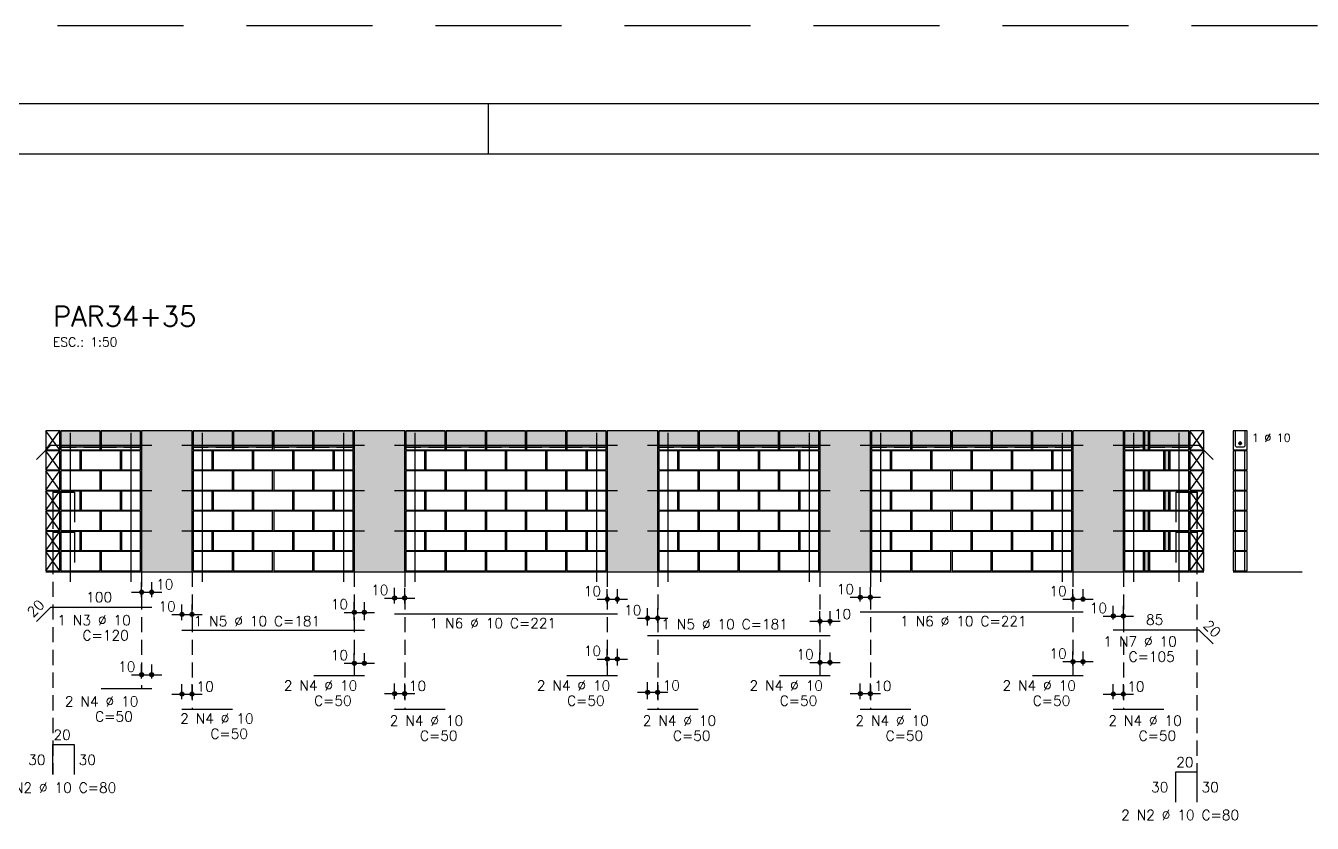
# Model space of a CAD drawing. Extents: x -1.9 to 86, y -1.5 to 61.
# Drawn here: x 37.92 to 63.45, y 45.12 to 60.95 of the extents above; entities that cross this region are included whole.
import ezdxf

# ---------------------------------------------------------------- set-up
doc = ezdxf.new("R2010")
doc.units = 0
doc.header["$MEASUREMENT"] = 0
doc.linetypes.add('ESTILO_TQS_0001', pattern=[0.45, 0.3, -0.15])
doc.linetypes.add('HIDDEN', pattern=[0.375, 0.25, -0.125])
doc.layers.get('0').update_dxf_attribs({"linetype": 'CONTINUOUS'})
doc.layers.get('Defpoints').update_dxf_attribs({"linetype": 'CONTINUOUS'})
for name, color, linetype in [('ARQ_FOLHA', 7, 'CONTINUOUS'), ('PENA_01', 1, 'CONTINUOUS'), ('PENA_02', 2, 'CONTINUOUS'), ('PENA_03', 3, 'CONTINUOUS'), ('PENA_05', 5, 'CONTINUOUS'), ('PENA_06', 6, 'CONTINUOUS'), ('PENA_09', 254, 'CONTINUOUS'), ('PENA_11', 252, 'CONTINUOUS'), ('PENA_25', 210, 'CONTINUOUS'), ('PENA_32', 253, 'CONTINUOUS')]:
    doc.layers.add(name, color=color, linetype=linetype)
doc.styles.get("Standard").update_dxf_attribs({"font": 'ROMANS.SHX'})

# ---------------------------------------------------------------- blocks, each defined once
blk = doc.blocks.new('FOLHA A1 - 841 X 594')
at = {"layer": 'ARQ_FOLHA', "color": 1}
blk.add_line((-370, 584), (-370, 594), dxfattribs=at)
for points in [[(-841, 0), (0, 0), (0, 594), (-841, 594)], [(-816, 10), (-10, 10), (-10, 584), (-816, 584)]]:
    blk.add_lwpolyline(points, close=True, dxfattribs=at)
at = {"layer": 'Defpoints', "color": 8, "linetype": 'HIDDEN', "ltscale": 100}
blk.add_lwpolyline([(-860.5, 609.5), (-860.5, -15.5), (19.5, -15.5), (19.5, 609.5)], close=True, dxfattribs=at)
blk = doc.blocks.new('*U24')
blk.add_blockref('FOLHA A1 - 841 X 594', (0, 0))

msp = doc.modelspace()

# ---------------------------------------------------------------- linework, layer by layer
at = {"layer": 'PENA_01', "linetype": 'ESTILO_TQS_0001'}
for p, q in [((38.458, 51.714), (38.458, 46.088)), ((61.158, 51.714), (61.158, 45.545)), ((40.218, 50.114), (40.218, 47.797)), ((41.218, 50.114), (41.218, 47.386)), ((44.438, 50.114), (44.438, 48.054)), ((45.438, 50.114), (45.438, 47.389)), ((49.458, 50.114), (49.458, 48.054)), ((50.458, 50.114), (50.458, 47.389)), ((53.678, 50.114), (53.678, 48.054)), ((54.678, 50.114), (54.678, 47.389)), ((58.698, 50.114), (58.698, 48.054)), ((59.698, 50.114), (59.698, 47.389))]:
    msp.add_line(p, q, dxfattribs=at)
at = {"layer": 'PENA_01', "linetype": 'Continuous'}
for p, q in [((40.218, 49.61), (40.218, 49.909)), ((40.418, 49.61), (40.418, 49.909)), ((45.238, 49.482), (45.238, 49.793)), ((45.438, 49.482), (45.438, 49.793)), ((54.478, 49.522), (54.478, 49.808)), ((54.678, 49.522), (54.678, 49.808)), ((40.018, 49.709), (40.618, 49.709)), ((45.038, 49.593), (45.638, 49.593)), ((49.258, 49.57), (49.858, 49.57)), ((49.458, 49.482), (49.458, 49.77)), ((49.658, 49.482), (49.658, 49.77)), ((54.278, 49.608), (54.878, 49.608)), ((58.498, 49.57), (59.098, 49.57)), ((58.698, 49.522), (58.698, 49.77)), ((58.898, 49.522), (58.898, 49.77)), ((41.018, 49.153), (41.018, 49.467)), ((41.218, 49.213), (41.218, 49.467)), ((44.238, 49.309), (44.838, 49.309)), ((44.438, 49.153), (44.438, 49.509)), ((44.638, 49.153), (44.638, 49.509)), ((50.258, 49.048), (50.258, 49.393)), ((50.458, 49.101), (50.458, 49.393)), ((53.678, 49.048), (53.678, 49.333)), ((53.878, 49.048), (53.878, 49.333)), ((59.498, 49.164), (59.498, 49.435)), ((59.698, 49.164), (59.698, 49.435)), ((40.818, 49.267), (41.418, 49.267)), ((50.058, 49.193), (50.658, 49.193)), ((53.478, 49.133), (54.078, 49.133)), ((59.298, 49.235), (59.898, 49.235)), ((49.458, 48.254), (49.458, 48.583)), ((49.658, 48.254), (49.658, 48.583)), ((53.678, 48.254), (53.678, 48.515)), ((53.878, 48.254), (53.878, 48.515)), ((58.698, 48.254), (58.698, 48.531)), ((58.898, 48.254), (58.898, 48.531)), ((40.218, 47.997), (40.218, 48.271)), ((40.418, 47.997), (40.418, 48.271)), ((44.238, 48.299), (44.838, 48.299)), ((44.438, 48.254), (44.438, 48.499)), ((44.638, 48.254), (44.638, 48.499)), ((49.258, 48.383), (49.858, 48.383)), ((53.478, 48.315), (54.078, 48.315)), ((58.498, 48.331), (59.098, 48.331)), ((40.018, 48.071), (40.618, 48.071)), ((41.018, 47.586), (41.018, 47.886)), ((41.218, 47.586), (41.218, 47.886)), ((45.238, 47.589), (45.238, 47.896)), ((45.438, 47.589), (45.438, 47.896)), ((50.258, 47.589), (50.258, 47.923)), ((50.458, 47.589), (50.458, 47.923)), ((54.478, 47.589), (54.478, 47.896)), ((54.678, 47.589), (54.678, 47.896)), ((59.498, 47.589), (59.498, 47.886)), ((59.698, 47.589), (59.698, 47.886)), ((40.818, 47.686), (41.418, 47.686)), ((45.038, 47.696), (45.638, 47.696)), ((50.058, 47.723), (50.658, 47.723)), ((54.278, 47.696), (54.878, 47.696)), ((59.298, 47.686), (59.898, 47.686))]:
    msp.add_line(p, q, dxfattribs=at)
at = {"layer": 'PENA_02', "linetype": 'Continuous'}
for p, q in [((38.598, 52.914), (38.318, 52.914)), ((38.318, 52.914), (38.318, 52.534)), ((38.598, 52.534), (38.598, 52.914)), ((61.298, 52.914), (61.018, 52.914)), ((61.018, 52.914), (61.018, 52.534)), ((61.298, 52.534), (61.298, 52.914)), ((38.318, 52.534), (38.598, 52.534)), ((38.598, 52.514), (38.318, 52.514)), ((38.318, 52.514), (38.318, 52.134)), ((38.598, 52.134), (38.598, 52.514)), ((61.018, 52.534), (61.298, 52.534)), ((61.298, 52.514), (61.018, 52.514)), ((61.018, 52.514), (61.018, 52.134)), ((61.298, 52.134), (61.298, 52.514)), ((38.318, 52.134), (38.598, 52.134)), ((38.598, 52.114), (38.318, 52.114)), ((38.318, 52.114), (38.318, 51.734)), ((38.598, 51.734), (38.598, 52.114)), ((61.018, 52.134), (61.298, 52.134)), ((61.298, 52.114), (61.018, 52.114)), ((61.018, 52.114), (61.018, 51.734)), ((61.298, 51.734), (61.298, 52.114)), ((38.318, 51.734), (38.598, 51.734)), ((38.598, 51.714), (38.318, 51.714)), ((38.318, 51.714), (38.318, 51.334)), ((38.598, 51.334), (38.598, 51.714)), ((61.018, 51.734), (61.298, 51.734)), ((61.298, 51.714), (61.018, 51.714)), ((61.018, 51.714), (61.018, 51.334)), ((61.298, 51.334), (61.298, 51.714)), ((38.318, 51.334), (38.598, 51.334)), ((38.598, 51.314), (38.318, 51.314)), ((38.318, 51.314), (38.318, 50.934)), ((38.598, 50.934), (38.598, 51.314)), ((61.018, 51.334), (61.298, 51.334)), ((61.298, 51.314), (61.018, 51.314)), ((61.018, 51.314), (61.018, 50.934)), ((61.298, 50.934), (61.298, 51.314)), ((38.318, 50.934), (38.598, 50.934)), ((38.598, 50.914), (38.318, 50.914)), ((38.318, 50.914), (38.318, 50.534)), ((38.598, 50.534), (38.598, 50.914)), ((61.018, 50.934), (61.298, 50.934)), ((61.298, 50.914), (61.018, 50.914)), ((61.018, 50.914), (61.018, 50.534)), ((61.298, 50.534), (61.298, 50.914)), ((38.318, 50.534), (38.598, 50.534)), ((38.598, 50.514), (38.318, 50.514)), ((38.318, 50.514), (38.318, 50.134)), ((38.598, 50.134), (38.598, 50.514)), ((61.018, 50.534), (61.298, 50.534)), ((61.298, 50.514), (61.018, 50.514)), ((61.018, 50.514), (61.018, 50.134)), ((61.298, 50.134), (61.298, 50.514)), ((38.318, 50.134), (38.598, 50.134)), ((38.318, 50.114), (61.298, 50.114)), ((61.018, 50.134), (61.298, 50.134))]:
    msp.add_line(p, q, dxfattribs=at)
at = {"layer": 'PENA_02', "linetype": 'ESTILO_TQS_0001'}
for p, q in [((38.618, 52.584), (39.398, 52.584)), ((39.418, 52.584), (40.198, 52.584)), ((41.238, 52.584), (42.018, 52.584)), ((42.038, 52.584), (42.818, 52.584)), ((42.838, 52.584), (43.618, 52.584)), ((43.638, 52.584), (44.418, 52.584)), ((45.458, 52.584), (46.238, 52.584)), ((46.258, 52.584), (47.038, 52.584)), ((47.058, 52.584), (47.838, 52.584)), ((47.858, 52.584), (48.638, 52.584)), ((48.658, 52.584), (49.438, 52.584)), ((50.478, 52.584), (51.258, 52.584)), ((51.278, 52.584), (52.058, 52.584)), ((52.078, 52.584), (52.858, 52.584)), ((52.878, 52.584), (53.658, 52.584)), ((54.698, 52.584), (55.478, 52.584)), ((55.498, 52.584), (56.278, 52.584)), ((56.298, 52.584), (57.078, 52.584)), ((57.098, 52.584), (57.878, 52.584)), ((57.898, 52.584), (58.678, 52.584)), ((59.718, 52.584), (60.098, 52.584)), ((60.218, 52.584), (60.998, 52.584))]:
    msp.add_line(p, q, dxfattribs=at)
at = {"layer": 'PENA_02', "linetype": 'Continuous'}
for points in [[(38.618, 52.534), (39.398, 52.534), (39.398, 52.914), (38.618, 52.914), (38.618, 52.534)], [(39.418, 52.534), (40.198, 52.534), (40.198, 52.914), (39.418, 52.914), (39.418, 52.534)], [(40.218, 52.914), (40.218, 50.114), (41.218, 50.114), (41.218, 52.914), (40.218, 52.914)], [(41.238, 52.534), (42.018, 52.534), (42.018, 52.914), (41.238, 52.914), (41.238, 52.534)], [(42.038, 52.534), (42.818, 52.534), (42.818, 52.914), (42.038, 52.914), (42.038, 52.534)], [(42.838, 52.534), (43.618, 52.534), (43.618, 52.914), (42.838, 52.914), (42.838, 52.534)], [(43.638, 52.534), (44.418, 52.534), (44.418, 52.914), (43.638, 52.914), (43.638, 52.534)], [(44.438, 52.914), (44.438, 50.114), (45.438, 50.114), (45.438, 52.914), (44.438, 52.914)], [(45.458, 52.534), (46.238, 52.534), (46.238, 52.914), (45.458, 52.914), (45.458, 52.534)], [(46.258, 52.534), (47.038, 52.534), (47.038, 52.914), (46.258, 52.914), (46.258, 52.534)], [(47.058, 52.534), (47.838, 52.534), (47.838, 52.914), (47.058, 52.914), (47.058, 52.534)], [(47.858, 52.534), (48.638, 52.534), (48.638, 52.914), (47.858, 52.914), (47.858, 52.534)], [(48.658, 52.534), (49.438, 52.534), (49.438, 52.914), (48.658, 52.914), (48.658, 52.534)], [(49.458, 52.914), (49.458, 50.114), (50.458, 50.114), (50.458, 52.914), (49.458, 52.914)], [(50.478, 52.534), (51.258, 52.534), (51.258, 52.914), (50.478, 52.914), (50.478, 52.534)], [(51.278, 52.534), (52.058, 52.534), (52.058, 52.914), (51.278, 52.914), (51.278, 52.534)], [(52.078, 52.534), (52.858, 52.534), (52.858, 52.914), (52.078, 52.914), (52.078, 52.534)], [(52.878, 52.534), (53.658, 52.534), (53.658, 52.914), (52.878, 52.914), (52.878, 52.534)], [(53.678, 52.914), (53.678, 50.114), (54.678, 50.114), (54.678, 52.914), (53.678, 52.914)], [(54.698, 52.534), (55.478, 52.534), (55.478, 52.914), (54.698, 52.914), (54.698, 52.534)], [(55.498, 52.534), (56.278, 52.534), (56.278, 52.914), (55.498, 52.914), (55.498, 52.534)], [(56.298, 52.534), (57.078, 52.534), (57.078, 52.914), (56.298, 52.914), (56.298, 52.534)], [(57.098, 52.534), (57.878, 52.534), (57.878, 52.914), (57.098, 52.914), (57.098, 52.534)], [(57.898, 52.534), (58.678, 52.534), (58.678, 52.914), (57.898, 52.914), (57.898, 52.534)], [(58.698, 52.914), (58.698, 50.114), (59.698, 50.114), (59.698, 52.914), (58.698, 52.914)], [(59.718, 52.534), (60.098, 52.534), (60.098, 52.914), (59.718, 52.914), (59.718, 52.534)], [(60.118, 52.534), (60.198, 52.534), (60.198, 52.914), (60.118, 52.914), (60.118, 52.534)], [(60.218, 52.534), (60.998, 52.534), (60.998, 52.914), (60.218, 52.914), (60.218, 52.534)], [(38.618, 52.134), (38.998, 52.134), (38.998, 52.514), (38.618, 52.514), (38.618, 52.134)], [(39.018, 52.134), (39.798, 52.134), (39.798, 52.514), (39.018, 52.514), (39.018, 52.134)], [(39.818, 52.134), (40.198, 52.134), (40.198, 52.514), (39.818, 52.514), (39.818, 52.134)], [(41.238, 52.134), (41.618, 52.134), (41.618, 52.514), (41.238, 52.514), (41.238, 52.134)], [(41.638, 52.134), (42.418, 52.134), (42.418, 52.514), (41.638, 52.514), (41.638, 52.134)], [(42.438, 52.134), (43.218, 52.134), (43.218, 52.514), (42.438, 52.514), (42.438, 52.134)], [(43.238, 52.134), (44.018, 52.134), (44.018, 52.514), (43.238, 52.514), (43.238, 52.134)], [(44.038, 52.134), (44.418, 52.134), (44.418, 52.514), (44.038, 52.514), (44.038, 52.134)], [(45.458, 52.134), (45.838, 52.134), (45.838, 52.514), (45.458, 52.514), (45.458, 52.134)], [(45.858, 52.134), (46.638, 52.134), (46.638, 52.514), (45.858, 52.514), (45.858, 52.134)], [(46.658, 52.134), (47.438, 52.134), (47.438, 52.514), (46.658, 52.514), (46.658, 52.134)], [(47.458, 52.134), (48.238, 52.134), (48.238, 52.514), (47.458, 52.514), (47.458, 52.134)], [(48.258, 52.134), (49.038, 52.134), (49.038, 52.514), (48.258, 52.514), (48.258, 52.134)], [(49.058, 52.134), (49.438, 52.134), (49.438, 52.514), (49.058, 52.514), (49.058, 52.134)], [(50.478, 52.134), (50.858, 52.134), (50.858, 52.514), (50.478, 52.514), (50.478, 52.134)], [(50.878, 52.134), (51.658, 52.134), (51.658, 52.514), (50.878, 52.514), (50.878, 52.134)], [(51.678, 52.134), (52.458, 52.134), (52.458, 52.514), (51.678, 52.514), (51.678, 52.134)], [(52.478, 52.134), (53.258, 52.134), (53.258, 52.514), (52.478, 52.514), (52.478, 52.134)], [(53.278, 52.134), (53.658, 52.134), (53.658, 52.514), (53.278, 52.514), (53.278, 52.134)], [(54.698, 52.134), (55.078, 52.134), (55.078, 52.514), (54.698, 52.514), (54.698, 52.134)], [(55.098, 52.134), (55.878, 52.134), (55.878, 52.514), (55.098, 52.514), (55.098, 52.134)], [(55.898, 52.134), (56.678, 52.134), (56.678, 52.514), (55.898, 52.514), (55.898, 52.134)], [(56.698, 52.134), (57.478, 52.134), (57.478, 52.514), (56.698, 52.514), (56.698, 52.134)], [(57.498, 52.134), (58.278, 52.134), (58.278, 52.514), (57.498, 52.514), (57.498, 52.134)], [(58.298, 52.134), (58.678, 52.134), (58.678, 52.514), (58.298, 52.514), (58.298, 52.134)], [(59.718, 52.134), (60.498, 52.134), (60.498, 52.514), (59.718, 52.514), (59.718, 52.134)], [(60.518, 52.134), (60.598, 52.134), (60.598, 52.514), (60.518, 52.514), (60.518, 52.134)], [(60.618, 52.134), (60.998, 52.134), (60.998, 52.514), (60.618, 52.514), (60.618, 52.134)], [(38.618, 51.734), (39.398, 51.734), (39.398, 52.114), (38.618, 52.114), (38.618, 51.734)], [(39.418, 51.734), (40.198, 51.734), (40.198, 52.114), (39.418, 52.114), (39.418, 51.734)], [(41.238, 51.734), (42.018, 51.734), (42.018, 52.114), (41.238, 52.114), (41.238, 51.734)], [(42.038, 51.734), (42.818, 51.734), (42.818, 52.114), (42.038, 52.114), (42.038, 51.734)], [(42.838, 51.734), (43.618, 51.734), (43.618, 52.114), (42.838, 52.114), (42.838, 51.734)], [(43.638, 51.734), (44.418, 51.734), (44.418, 52.114), (43.638, 52.114), (43.638, 51.734)], [(45.458, 51.734), (46.238, 51.734), (46.238, 52.114), (45.458, 52.114), (45.458, 51.734)], [(46.258, 51.734), (47.038, 51.734), (47.038, 52.114), (46.258, 52.114), (46.258, 51.734)], [(47.058, 51.734), (47.838, 51.734), (47.838, 52.114), (47.058, 52.114), (47.058, 51.734)], [(47.858, 51.734), (48.638, 51.734), (48.638, 52.114), (47.858, 52.114), (47.858, 51.734)], [(48.658, 51.734), (49.438, 51.734), (49.438, 52.114), (48.658, 52.114), (48.658, 51.734)], [(50.478, 51.734), (51.258, 51.734), (51.258, 52.114), (50.478, 52.114), (50.478, 51.734)], [(51.278, 51.734), (52.058, 51.734), (52.058, 52.114), (51.278, 52.114), (51.278, 51.734)], [(52.078, 51.734), (52.858, 51.734), (52.858, 52.114), (52.078, 52.114), (52.078, 51.734)], [(52.878, 51.734), (53.658, 51.734), (53.658, 52.114), (52.878, 52.114), (52.878, 51.734)], [(54.698, 51.734), (55.478, 51.734), (55.478, 52.114), (54.698, 52.114), (54.698, 51.734)], [(55.498, 51.734), (56.278, 51.734), (56.278, 52.114), (55.498, 52.114), (55.498, 51.734)], [(56.298, 51.734), (57.078, 51.734), (57.078, 52.114), (56.298, 52.114), (56.298, 51.734)], [(57.098, 51.734), (57.878, 51.734), (57.878, 52.114), (57.098, 52.114), (57.098, 51.734)], [(57.898, 51.734), (58.678, 51.734), (58.678, 52.114), (57.898, 52.114), (57.898, 51.734)], [(59.718, 51.734), (60.098, 51.734), (60.098, 52.114), (59.718, 52.114), (59.718, 51.734)], [(60.118, 51.734), (60.198, 51.734), (60.198, 52.114), (60.118, 52.114), (60.118, 51.734)], [(60.218, 51.734), (60.998, 51.734), (60.998, 52.114), (60.218, 52.114), (60.218, 51.734)], [(38.618, 51.334), (38.998, 51.334), (38.998, 51.714), (38.618, 51.714), (38.618, 51.334)], [(39.018, 51.334), (39.798, 51.334), (39.798, 51.714), (39.018, 51.714), (39.018, 51.334)], [(39.818, 51.334), (40.198, 51.334), (40.198, 51.714), (39.818, 51.714), (39.818, 51.334)], [(41.238, 51.334), (41.618, 51.334), (41.618, 51.714), (41.238, 51.714), (41.238, 51.334)], [(41.638, 51.334), (42.418, 51.334), (42.418, 51.714), (41.638, 51.714), (41.638, 51.334)], [(42.438, 51.334), (43.218, 51.334), (43.218, 51.714), (42.438, 51.714), (42.438, 51.334)], [(43.238, 51.334), (44.018, 51.334), (44.018, 51.714), (43.238, 51.714), (43.238, 51.334)], [(44.038, 51.334), (44.418, 51.334), (44.418, 51.714), (44.038, 51.714), (44.038, 51.334)], [(45.458, 51.334), (45.838, 51.334), (45.838, 51.714), (45.458, 51.714), (45.458, 51.334)], [(45.858, 51.334), (46.638, 51.334), (46.638, 51.714), (45.858, 51.714), (45.858, 51.334)], [(46.658, 51.334), (47.438, 51.334), (47.438, 51.714), (46.658, 51.714), (46.658, 51.334)], [(47.458, 51.334), (48.238, 51.334), (48.238, 51.714), (47.458, 51.714), (47.458, 51.334)], [(48.258, 51.334), (49.038, 51.334), (49.038, 51.714), (48.258, 51.714), (48.258, 51.334)], [(49.058, 51.334), (49.438, 51.334), (49.438, 51.714), (49.058, 51.714), (49.058, 51.334)], [(50.478, 51.334), (50.858, 51.334), (50.858, 51.714), (50.478, 51.714), (50.478, 51.334)], [(50.878, 51.334), (51.658, 51.334), (51.658, 51.714), (50.878, 51.714), (50.878, 51.334)], [(51.678, 51.334), (52.458, 51.334), (52.458, 51.714), (51.678, 51.714), (51.678, 51.334)], [(52.478, 51.334), (53.258, 51.334), (53.258, 51.714), (52.478, 51.714), (52.478, 51.334)], [(53.278, 51.334), (53.658, 51.334), (53.658, 51.714), (53.278, 51.714), (53.278, 51.334)], [(54.698, 51.334), (55.078, 51.334), (55.078, 51.714), (54.698, 51.714), (54.698, 51.334)], [(55.098, 51.334), (55.878, 51.334), (55.878, 51.714), (55.098, 51.714), (55.098, 51.334)], [(55.898, 51.334), (56.678, 51.334), (56.678, 51.714), (55.898, 51.714), (55.898, 51.334)], [(56.698, 51.334), (57.478, 51.334), (57.478, 51.714), (56.698, 51.714), (56.698, 51.334)], [(57.498, 51.334), (58.278, 51.334), (58.278, 51.714), (57.498, 51.714), (57.498, 51.334)], [(58.298, 51.334), (58.678, 51.334), (58.678, 51.714), (58.298, 51.714), (58.298, 51.334)], [(59.718, 51.334), (60.498, 51.334), (60.498, 51.714), (59.718, 51.714), (59.718, 51.334)], [(60.518, 51.334), (60.598, 51.334), (60.598, 51.714), (60.518, 51.714), (60.518, 51.334)], [(60.618, 51.334), (60.998, 51.334), (60.998, 51.714), (60.618, 51.714), (60.618, 51.334)], [(38.618, 50.934), (39.398, 50.934), (39.398, 51.314), (38.618, 51.314), (38.618, 50.934)], [(39.418, 50.934), (40.198, 50.934), (40.198, 51.314), (39.418, 51.314), (39.418, 50.934)], [(41.238, 50.934), (42.018, 50.934), (42.018, 51.314), (41.238, 51.314), (41.238, 50.934)], [(42.038, 50.934), (42.818, 50.934), (42.818, 51.314), (42.038, 51.314), (42.038, 50.934)], [(42.838, 50.934), (43.618, 50.934), (43.618, 51.314), (42.838, 51.314), (42.838, 50.934)], [(43.638, 50.934), (44.418, 50.934), (44.418, 51.314), (43.638, 51.314), (43.638, 50.934)], [(45.458, 50.934), (46.238, 50.934), (46.238, 51.314), (45.458, 51.314), (45.458, 50.934)], [(46.258, 50.934), (47.038, 50.934), (47.038, 51.314), (46.258, 51.314), (46.258, 50.934)], [(47.058, 50.934), (47.838, 50.934), (47.838, 51.314), (47.058, 51.314), (47.058, 50.934)], [(47.858, 50.934), (48.638, 50.934), (48.638, 51.314), (47.858, 51.314), (47.858, 50.934)], [(48.658, 50.934), (49.438, 50.934), (49.438, 51.314), (48.658, 51.314), (48.658, 50.934)], [(50.478, 50.934), (51.258, 50.934), (51.258, 51.314), (50.478, 51.314), (50.478, 50.934)], [(51.278, 50.934), (52.058, 50.934), (52.058, 51.314), (51.278, 51.314), (51.278, 50.934)], [(52.078, 50.934), (52.858, 50.934), (52.858, 51.314), (52.078, 51.314), (52.078, 50.934)], [(52.878, 50.934), (53.658, 50.934), (53.658, 51.314), (52.878, 51.314), (52.878, 50.934)], [(54.698, 50.934), (55.478, 50.934), (55.478, 51.314), (54.698, 51.314), (54.698, 50.934)], [(55.498, 50.934), (56.278, 50.934), (56.278, 51.314), (55.498, 51.314), (55.498, 50.934)], [(56.298, 50.934), (57.078, 50.934), (57.078, 51.314), (56.298, 51.314), (56.298, 50.934)], [(57.098, 50.934), (57.878, 50.934), (57.878, 51.314), (57.098, 51.314), (57.098, 50.934)], [(57.898, 50.934), (58.678, 50.934), (58.678, 51.314), (57.898, 51.314), (57.898, 50.934)], [(59.718, 50.934), (60.098, 50.934), (60.098, 51.314), (59.718, 51.314), (59.718, 50.934)], [(60.118, 50.934), (60.198, 50.934), (60.198, 51.314), (60.118, 51.314), (60.118, 50.934)], [(60.218, 50.934), (60.998, 50.934), (60.998, 51.314), (60.218, 51.314), (60.218, 50.934)], [(38.618, 50.534), (38.998, 50.534), (38.998, 50.914), (38.618, 50.914), (38.618, 50.534)], [(39.018, 50.534), (39.798, 50.534), (39.798, 50.914), (39.018, 50.914), (39.018, 50.534)], [(39.818, 50.534), (40.198, 50.534), (40.198, 50.914), (39.818, 50.914), (39.818, 50.534)], [(41.238, 50.534), (41.618, 50.534), (41.618, 50.914), (41.238, 50.914), (41.238, 50.534)], [(41.638, 50.534), (42.418, 50.534), (42.418, 50.914), (41.638, 50.914), (41.638, 50.534)], [(42.438, 50.534), (43.218, 50.534), (43.218, 50.914), (42.438, 50.914), (42.438, 50.534)], [(43.238, 50.534), (44.018, 50.534), (44.018, 50.914), (43.238, 50.914), (43.238, 50.534)], [(44.038, 50.534), (44.418, 50.534), (44.418, 50.914), (44.038, 50.914), (44.038, 50.534)], [(45.458, 50.534), (45.838, 50.534), (45.838, 50.914), (45.458, 50.914), (45.458, 50.534)], [(45.858, 50.534), (46.638, 50.534), (46.638, 50.914), (45.858, 50.914), (45.858, 50.534)], [(46.658, 50.534), (47.438, 50.534), (47.438, 50.914), (46.658, 50.914), (46.658, 50.534)], [(47.458, 50.534), (48.238, 50.534), (48.238, 50.914), (47.458, 50.914), (47.458, 50.534)], [(48.258, 50.534), (49.038, 50.534), (49.038, 50.914), (48.258, 50.914), (48.258, 50.534)], [(49.058, 50.534), (49.438, 50.534), (49.438, 50.914), (49.058, 50.914), (49.058, 50.534)], [(50.478, 50.534), (50.858, 50.534), (50.858, 50.914), (50.478, 50.914), (50.478, 50.534)], [(50.878, 50.534), (51.658, 50.534), (51.658, 50.914), (50.878, 50.914), (50.878, 50.534)], [(51.678, 50.534), (52.458, 50.534), (52.458, 50.914), (51.678, 50.914), (51.678, 50.534)], [(52.478, 50.534), (53.258, 50.534), (53.258, 50.914), (52.478, 50.914), (52.478, 50.534)], [(53.278, 50.534), (53.658, 50.534), (53.658, 50.914), (53.278, 50.914), (53.278, 50.534)], [(54.698, 50.534), (55.078, 50.534), (55.078, 50.914), (54.698, 50.914), (54.698, 50.534)], [(55.098, 50.534), (55.878, 50.534), (55.878, 50.914), (55.098, 50.914), (55.098, 50.534)], [(55.898, 50.534), (56.678, 50.534), (56.678, 50.914), (55.898, 50.914), (55.898, 50.534)], [(56.698, 50.534), (57.478, 50.534), (57.478, 50.914), (56.698, 50.914), (56.698, 50.534)], [(57.498, 50.534), (58.278, 50.534), (58.278, 50.914), (57.498, 50.914), (57.498, 50.534)], [(58.298, 50.534), (58.678, 50.534), (58.678, 50.914), (58.298, 50.914), (58.298, 50.534)], [(59.718, 50.534), (60.498, 50.534), (60.498, 50.914), (59.718, 50.914), (59.718, 50.534)], [(60.518, 50.534), (60.598, 50.534), (60.598, 50.914), (60.518, 50.914), (60.518, 50.534)], [(60.618, 50.534), (60.998, 50.534), (60.998, 50.914), (60.618, 50.914), (60.618, 50.534)], [(38.618, 50.134), (39.398, 50.134), (39.398, 50.514), (38.618, 50.514), (38.618, 50.134)], [(39.418, 50.134), (40.198, 50.134), (40.198, 50.514), (39.418, 50.514), (39.418, 50.134)], [(41.238, 50.134), (42.018, 50.134), (42.018, 50.514), (41.238, 50.514), (41.238, 50.134)], [(42.038, 50.134), (42.818, 50.134), (42.818, 50.514), (42.038, 50.514), (42.038, 50.134)], [(42.838, 50.134), (43.618, 50.134), (43.618, 50.514), (42.838, 50.514), (42.838, 50.134)], [(43.638, 50.134), (44.418, 50.134), (44.418, 50.514), (43.638, 50.514), (43.638, 50.134)], [(45.458, 50.134), (46.238, 50.134), (46.238, 50.514), (45.458, 50.514), (45.458, 50.134)], [(46.258, 50.134), (47.038, 50.134), (47.038, 50.514), (46.258, 50.514), (46.258, 50.134)], [(47.058, 50.134), (47.838, 50.134), (47.838, 50.514), (47.058, 50.514), (47.058, 50.134)], [(47.858, 50.134), (48.638, 50.134), (48.638, 50.514), (47.858, 50.514), (47.858, 50.134)], [(48.658, 50.134), (49.438, 50.134), (49.438, 50.514), (48.658, 50.514), (48.658, 50.134)], [(50.478, 50.134), (51.258, 50.134), (51.258, 50.514), (50.478, 50.514), (50.478, 50.134)], [(51.278, 50.134), (52.058, 50.134), (52.058, 50.514), (51.278, 50.514), (51.278, 50.134)], [(52.078, 50.134), (52.858, 50.134), (52.858, 50.514), (52.078, 50.514), (52.078, 50.134)], [(52.878, 50.134), (53.658, 50.134), (53.658, 50.514), (52.878, 50.514), (52.878, 50.134)], [(54.698, 50.134), (55.478, 50.134), (55.478, 50.514), (54.698, 50.514), (54.698, 50.134)], [(55.498, 50.134), (56.278, 50.134), (56.278, 50.514), (55.498, 50.514), (55.498, 50.134)], [(56.298, 50.134), (57.078, 50.134), (57.078, 50.514), (56.298, 50.514), (56.298, 50.134)], [(57.098, 50.134), (57.878, 50.134), (57.878, 50.514), (57.098, 50.514), (57.098, 50.134)], [(57.898, 50.134), (58.678, 50.134), (58.678, 50.514), (57.898, 50.514), (57.898, 50.134)], [(59.718, 50.134), (60.098, 50.134), (60.098, 50.514), (59.718, 50.514), (59.718, 50.134)], [(60.118, 50.134), (60.198, 50.134), (60.198, 50.514), (60.118, 50.514), (60.118, 50.134)], [(60.218, 50.134), (60.998, 50.134), (60.998, 50.514), (60.218, 50.514), (60.218, 50.134)]]:
    msp.add_lwpolyline(points, dxfattribs=at)
for centre, radius in [((40.218, 49.709), 0.04), ((40.218, 49.709), 0.02), ((40.418, 49.709), 0.04), ((40.418, 49.709), 0.02), ((45.238, 49.593), 0.04), ((45.238, 49.593), 0.02), ((45.438, 49.593), 0.04), ((45.438, 49.593), 0.02), ((49.458, 49.57), 0.04), ((49.458, 49.57), 0.02), ((49.658, 49.57), 0.04), ((49.658, 49.57), 0.02), ((54.478, 49.608), 0.04), ((54.478, 49.608), 0.02), ((54.678, 49.608), 0.04), ((54.678, 49.608), 0.02), ((58.698, 49.57), 0.04), ((58.698, 49.57), 0.02), ((58.898, 49.57), 0.04), ((58.898, 49.57), 0.02), ((41.018, 49.267), 0.04), ((41.018, 49.267), 0.02), ((41.218, 49.267), 0.04), ((41.218, 49.267), 0.02), ((44.438, 49.309), 0.04), ((44.438, 49.309), 0.02), ((44.638, 49.309), 0.04), ((44.638, 49.309), 0.02), ((59.498, 49.235), 0.04), ((59.698, 49.235), 0.04), ((50.258, 49.193), 0.04), ((50.258, 49.193), 0.02), ((50.458, 49.193), 0.04), ((50.458, 49.193), 0.02), ((53.678, 49.133), 0.04), ((53.678, 49.133), 0.02), ((53.878, 49.133), 0.04), ((53.878, 49.133), 0.02), ((59.498, 49.235), 0.02), ((59.698, 49.235), 0.02), ((44.438, 48.299), 0.04), ((44.438, 48.299), 0.02), ((44.638, 48.299), 0.04), ((44.638, 48.299), 0.02), ((49.458, 48.383), 0.04), ((49.458, 48.383), 0.02), ((49.658, 48.383), 0.04), ((49.658, 48.383), 0.02), ((53.678, 48.315), 0.04), ((53.678, 48.315), 0.02), ((53.878, 48.315), 0.04), ((53.878, 48.315), 0.02), ((58.698, 48.331), 0.04), ((58.698, 48.331), 0.02), ((58.898, 48.331), 0.04), ((58.898, 48.331), 0.02), ((40.218, 48.071), 0.04), ((40.218, 48.071), 0.02), ((40.418, 48.071), 0.04), ((40.418, 48.071), 0.02), ((50.258, 47.723), 0.04), ((50.258, 47.723), 0.02), ((50.458, 47.723), 0.04), ((50.458, 47.723), 0.02), ((41.018, 47.686), 0.04), ((41.018, 47.686), 0.02), ((41.218, 47.686), 0.04), ((41.218, 47.686), 0.02), ((45.238, 47.696), 0.04), ((45.238, 47.696), 0.02), ((45.438, 47.696), 0.04), ((45.438, 47.696), 0.02), ((54.478, 47.696), 0.04), ((54.478, 47.696), 0.02), ((54.678, 47.696), 0.04), ((54.678, 47.696), 0.02), ((59.498, 47.686), 0.04), ((59.498, 47.686), 0.02), ((59.698, 47.686), 0.04), ((59.698, 47.686), 0.02)]:
    msp.add_circle(centre, radius, dxfattribs=at)
at = {"layer": 'PENA_03', "linetype": 'Continuous'}
for p, q in [((38.318, 52.534), (38.598, 52.914)), ((38.598, 52.534), (38.318, 52.914)), ((61.018, 52.534), (61.298, 52.914)), ((61.298, 52.534), (61.018, 52.914)), ((38.318, 52.134), (38.598, 52.514)), ((38.598, 52.134), (38.318, 52.514)), ((61.018, 52.134), (61.298, 52.514)), ((61.298, 52.134), (61.018, 52.514)), ((61.926, 52.134), (61.926, 52.514)), ((62.106, 52.134), (62.106, 52.514)), ((38.318, 51.734), (38.598, 52.114)), ((38.598, 51.734), (38.318, 52.114)), ((61.018, 51.734), (61.298, 52.114)), ((61.298, 51.734), (61.018, 52.114)), ((61.926, 51.734), (61.926, 52.114)), ((62.106, 51.734), (62.106, 52.114)), ((38.318, 51.334), (38.598, 51.714)), ((38.598, 51.334), (38.318, 51.714)), ((61.018, 51.334), (61.298, 51.714)), ((61.298, 51.334), (61.018, 51.714)), ((61.926, 51.334), (61.926, 51.714)), ((62.106, 51.334), (62.106, 51.714)), ((38.318, 50.934), (38.598, 51.314)), ((38.598, 50.934), (38.318, 51.314)), ((61.018, 50.934), (61.298, 51.314)), ((61.298, 50.934), (61.018, 51.314)), ((61.926, 50.934), (61.926, 51.314)), ((62.106, 50.934), (62.106, 51.314)), ((38.318, 50.534), (38.598, 50.914)), ((38.598, 50.534), (38.318, 50.914)), ((61.018, 50.534), (61.298, 50.914)), ((61.298, 50.534), (61.018, 50.914)), ((61.926, 50.534), (61.926, 50.914)), ((62.106, 50.534), (62.106, 50.914)), ((38.318, 50.134), (38.598, 50.514)), ((38.598, 50.134), (38.318, 50.514)), ((61.018, 50.134), (61.298, 50.514)), ((61.298, 50.134), (61.018, 50.514)), ((61.926, 50.134), (61.926, 50.514)), ((62.106, 50.134), (62.106, 50.514)), ((61.876, 50.114), (63.247, 50.114)), ((40.218, 49.41), (40.218, 49.41)), ((40.418, 49.41), (40.418, 49.41)), ((45.238, 49.282), (45.238, 49.282)), ((45.438, 49.282), (45.438, 49.282)), ((49.458, 49.282), (49.458, 49.282)), ((49.658, 49.282), (49.658, 49.282)), ((54.478, 49.322), (54.478, 49.322)), ((54.678, 49.322), (54.678, 49.322)), ((58.698, 49.322), (58.698, 49.322)), ((58.898, 49.322), (58.898, 49.322)), ((41.018, 48.953), (41.018, 48.953)), ((41.218, 49.013), (41.218, 49.013)), ((44.438, 48.953), (44.438, 48.953)), ((44.638, 48.953), (44.638, 48.953)), ((50.258, 48.848), (50.258, 48.848)), ((50.458, 48.901), (50.458, 48.901)), ((53.678, 48.848), (53.678, 48.848)), ((53.878, 48.848), (53.878, 48.848)), ((59.498, 48.964), (59.498, 48.964)), ((59.698, 48.964), (59.698, 48.964)), ((44.438, 48.054), (44.438, 48.054)), ((44.638, 48.054), (44.638, 48.054)), ((49.458, 48.054), (49.458, 48.054)), ((49.658, 48.054), (49.658, 48.054)), ((53.678, 48.054), (53.678, 48.054)), ((53.878, 48.054), (53.878, 48.054)), ((58.698, 48.054), (58.698, 48.054)), ((58.898, 48.054), (58.898, 48.054)), ((40.218, 47.797), (40.218, 47.797)), ((40.418, 47.797), (40.418, 47.797)), ((41.018, 47.386), (41.018, 47.386)), ((41.218, 47.386), (41.218, 47.386)), ((45.238, 47.389), (45.238, 47.389)), ((45.438, 47.389), (45.438, 47.389)), ((50.258, 47.389), (50.258, 47.389)), ((50.458, 47.389), (50.458, 47.389)), ((54.478, 47.389), (54.478, 47.389)), ((54.678, 47.389), (54.678, 47.389)), ((59.498, 47.389), (59.498, 47.389)), ((59.698, 47.389), (59.698, 47.389))]:
    msp.add_line(p, q, dxfattribs=at)
for points in [[(61.876, 52.534), (62.156, 52.534), (62.156, 52.914), (61.876, 52.914), (61.876, 52.534)], [(62.106, 52.914), (62.106, 52.604), (62.086, 52.584), (61.946, 52.584), (61.926, 52.604), (61.926, 52.914)], [(62.041, 52.665), (62.038, 52.675), (62.032, 52.684), (62.023, 52.689), (62.013, 52.69), (62.003, 52.687), (61.995, 52.68), (61.991, 52.67), (61.991, 52.66), (61.995, 52.65), (62.003, 52.643), (62.013, 52.64), (62.023, 52.641), (62.032, 52.647), (62.038, 52.655), (62.041, 52.665)], [(61.876, 52.134), (62.156, 52.134), (62.156, 52.514), (61.876, 52.514), (61.876, 52.134)], [(61.876, 51.734), (62.156, 51.734), (62.156, 52.114), (61.876, 52.114), (61.876, 51.734)], [(61.876, 51.334), (62.156, 51.334), (62.156, 51.714), (61.876, 51.714), (61.876, 51.334)], [(61.876, 50.934), (62.156, 50.934), (62.156, 51.314), (61.876, 51.314), (61.876, 50.934)], [(61.876, 50.534), (62.156, 50.534), (62.156, 50.914), (61.876, 50.914), (61.876, 50.534)], [(61.876, 50.134), (62.156, 50.134), (62.156, 50.514), (61.876, 50.514), (61.876, 50.134)]]:
    msp.add_lwpolyline(points, dxfattribs=at)
msp.add_circle((62.016, 52.665), 0.025, dxfattribs=at)
for points in [[(62.041, 52.665), (61.995, 52.68), (61.991, 52.67)], [(62.041, 52.665), (61.991, 52.67), (61.991, 52.66)], [(62.041, 52.665), (61.991, 52.66), (61.995, 52.65)], [(62.041, 52.665), (62.003, 52.687), (61.992, 52.674)], [(62.041, 52.665), (61.992, 52.674), (61.992, 52.657)], [(62.041, 52.665), (61.992, 52.657), (62.003, 52.643)], [(62.041, 52.665), (62.003, 52.687), (61.995, 52.68)], [(62.041, 52.665), (61.995, 52.65), (62.003, 52.643)], [(62.041, 52.665), (62.02, 52.69), (62.003, 52.687)], [(62.041, 52.665), (62.013, 52.69), (62.003, 52.687)], [(62.041, 52.665), (62.003, 52.643), (62.02, 52.64)], [(62.041, 52.665), (62.003, 52.643), (62.013, 52.64)], [(62.041, 52.665), (62.023, 52.689), (62.013, 52.69)], [(62.041, 52.665), (62.013, 52.64), (62.023, 52.641)], [(62.041, 52.665), (62.035, 52.681), (62.02, 52.69)], [(62.041, 52.665), (62.02, 52.64), (62.035, 52.649)], [(62.041, 52.665), (62.032, 52.684), (62.023, 52.689)], [(62.041, 52.665), (62.023, 52.641), (62.032, 52.647)], [(62.041, 52.665), (62.038, 52.675), (62.032, 52.684)], [(62.041, 52.665), (62.032, 52.647), (62.038, 52.655)], [(62.041, 52.665), (62.035, 52.649), (62.041, 52.665)], [(62.041, 52.665), (62.038, 52.655), (62.041, 52.665)]]:
    msp.add_solid(points, dxfattribs=at)
at = {"layer": 'PENA_05', "linetype": 'Continuous'}
for p, q in [((38.808, 49.914), (38.808, 52.874)), ((40.008, 49.914), (40.008, 52.874)), ((41.428, 49.914), (41.428, 52.874)), ((44.228, 49.914), (44.228, 52.874)), ((45.648, 49.914), (45.648, 52.874)), ((49.248, 49.914), (49.248, 52.874)), ((50.668, 49.914), (50.668, 52.874)), ((53.468, 49.914), (53.468, 52.874)), ((54.888, 49.914), (54.888, 52.874)), ((58.488, 49.914), (58.488, 52.874)), ((59.908, 49.914), (59.908, 52.874)), ((60.808, 49.914), (60.808, 52.874)), ((38.135, 52.341), (38.418, 52.624)), ((38.418, 52.624), (40.418, 52.624)), ((41.018, 52.624), (44.638, 52.624)), ((45.238, 52.624), (49.658, 52.624)), ((50.258, 52.624), (53.878, 52.624)), ((54.478, 52.624), (58.898, 52.624)), ((59.498, 52.624), (61.198, 52.624)), ((61.198, 52.624), (61.481, 52.341)), ((38.465, 51.097), (38.465, 51.697)), ((38.465, 51.697), (38.885, 51.697)), ((38.885, 51.697), (38.885, 51.097)), ((39.418, 51.724), (40.418, 51.724)), ((41.018, 51.724), (42.018, 51.724)), ((43.638, 51.724), (44.638, 51.724)), ((45.238, 51.724), (46.238, 51.724)), ((48.658, 51.724), (49.658, 51.724)), ((50.258, 51.724), (51.258, 51.724)), ((52.878, 51.724), (53.878, 51.724)), ((54.478, 51.724), (55.478, 51.724)), ((57.898, 51.724), (58.898, 51.724)), ((59.498, 51.724), (60.498, 51.724)), ((60.745, 51.097), (60.745, 51.697)), ((60.745, 51.697), (61.165, 51.697)), ((61.165, 51.697), (61.165, 51.097)), ((38.465, 50.297), (38.465, 50.897)), ((38.465, 50.897), (38.885, 50.897)), ((38.885, 50.897), (38.885, 50.297)), ((39.418, 50.924), (40.418, 50.924)), ((41.018, 50.924), (42.018, 50.924)), ((43.638, 50.924), (44.638, 50.924)), ((45.238, 50.924), (46.238, 50.924)), ((48.658, 50.924), (49.658, 50.924)), ((50.258, 50.924), (51.258, 50.924)), ((52.878, 50.924), (53.878, 50.924)), ((54.478, 50.924), (55.478, 50.924)), ((57.898, 50.924), (58.898, 50.924)), ((59.498, 50.924), (60.498, 50.924)), ((60.745, 50.297), (60.745, 50.897)), ((60.745, 50.897), (61.165, 50.897)), ((61.165, 50.897), (61.165, 50.297)), ((38.135, 49.127), (38.418, 49.41)), ((38.418, 49.41), (40.418, 49.41)), ((45.238, 49.282), (49.658, 49.282)), ((54.478, 49.322), (58.898, 49.322)), ((41.018, 48.953), (44.638, 48.953)), ((50.258, 48.848), (53.878, 48.848)), ((59.498, 48.964), (61.198, 48.964)), ((61.198, 48.964), (61.481, 48.681)), ((43.638, 48.054), (44.638, 48.054)), ((48.658, 48.054), (49.658, 48.054)), ((52.878, 48.054), (53.878, 48.054)), ((57.898, 48.054), (58.898, 48.054)), ((39.418, 47.797), (40.418, 47.797)), ((41.018, 47.386), (42.018, 47.386)), ((45.238, 47.389), (46.238, 47.389)), ((50.258, 47.389), (51.258, 47.389)), ((54.478, 47.389), (55.478, 47.389)), ((59.498, 47.389), (60.498, 47.389)), ((38.458, 46.088), (38.458, 46.688)), ((38.458, 46.688), (38.878, 46.688)), ((38.878, 46.688), (38.878, 46.088)), ((60.738, 45.545), (60.738, 46.145)), ((60.738, 46.145), (61.158, 46.145)), ((61.158, 46.145), (61.158, 45.545))]:
    msp.add_line(p, q, dxfattribs=at)
at = {"layer": 'PENA_09', "linetype": 'Continuous'}
for points in [[(38.618, 52.584), (38.618, 52.914), (39.398, 52.914), (39.398, 52.584), (38.618, 52.584)], [(39.418, 52.584), (39.418, 52.914), (40.198, 52.914), (40.198, 52.584), (39.418, 52.584)], [(41.238, 52.584), (41.238, 52.914), (42.018, 52.914), (42.018, 52.584), (41.238, 52.584)], [(42.038, 52.584), (42.038, 52.914), (42.818, 52.914), (42.818, 52.584), (42.038, 52.584)], [(42.838, 52.584), (42.838, 52.914), (43.618, 52.914), (43.618, 52.584), (42.838, 52.584)], [(43.638, 52.584), (43.638, 52.914), (44.418, 52.914), (44.418, 52.584), (43.638, 52.584)], [(45.458, 52.584), (45.458, 52.914), (46.238, 52.914), (46.238, 52.584), (45.458, 52.584)], [(46.258, 52.584), (46.258, 52.914), (47.038, 52.914), (47.038, 52.584), (46.258, 52.584)], [(47.058, 52.584), (47.058, 52.914), (47.838, 52.914), (47.838, 52.584), (47.058, 52.584)], [(47.858, 52.584), (47.858, 52.914), (48.638, 52.914), (48.638, 52.584), (47.858, 52.584)], [(48.658, 52.584), (48.658, 52.914), (49.438, 52.914), (49.438, 52.584), (48.658, 52.584)], [(50.478, 52.584), (50.478, 52.914), (51.258, 52.914), (51.258, 52.584), (50.478, 52.584)], [(51.278, 52.584), (51.278, 52.914), (52.058, 52.914), (52.058, 52.584), (51.278, 52.584)], [(52.078, 52.584), (52.078, 52.914), (52.858, 52.914), (52.858, 52.584), (52.078, 52.584)], [(52.878, 52.584), (52.878, 52.914), (53.658, 52.914), (53.658, 52.584), (52.878, 52.584)], [(54.698, 52.584), (54.698, 52.914), (55.478, 52.914), (55.478, 52.584), (54.698, 52.584)], [(55.498, 52.584), (55.498, 52.914), (56.278, 52.914), (56.278, 52.584), (55.498, 52.584)], [(56.298, 52.584), (56.298, 52.914), (57.078, 52.914), (57.078, 52.584), (56.298, 52.584)], [(57.098, 52.584), (57.098, 52.914), (57.878, 52.914), (57.878, 52.584), (57.098, 52.584)], [(57.898, 52.584), (57.898, 52.914), (58.678, 52.914), (58.678, 52.584), (57.898, 52.584)], [(59.718, 52.584), (59.718, 52.914), (60.098, 52.914), (60.098, 52.584), (59.718, 52.584)], [(60.218, 52.584), (60.218, 52.914), (60.998, 52.914), (60.998, 52.584), (60.218, 52.584)]]:
    msp.add_lwpolyline(points, dxfattribs=at)
for points in [[(38.618, 52.584), (38.618, 52.914), (39.398, 52.914)], [(38.618, 52.584), (39.398, 52.914), (39.398, 52.584)], [(39.418, 52.584), (39.418, 52.914), (40.198, 52.914)], [(39.418, 52.584), (40.198, 52.914), (40.198, 52.584)], [(41.238, 52.584), (41.238, 52.914), (42.018, 52.914)], [(41.238, 52.584), (42.018, 52.914), (42.018, 52.584)], [(42.038, 52.584), (42.038, 52.914), (42.818, 52.914)], [(42.038, 52.584), (42.818, 52.914), (42.818, 52.584)], [(42.838, 52.584), (42.838, 52.914), (43.618, 52.914)], [(42.838, 52.584), (43.618, 52.914), (43.618, 52.584)], [(43.638, 52.584), (43.638, 52.914), (44.418, 52.914)], [(43.638, 52.584), (44.418, 52.914), (44.418, 52.584)], [(45.458, 52.584), (45.458, 52.914), (46.238, 52.914)], [(45.458, 52.584), (46.238, 52.914), (46.238, 52.584)], [(46.258, 52.584), (46.258, 52.914), (47.038, 52.914)], [(46.258, 52.584), (47.038, 52.914), (47.038, 52.584)], [(47.058, 52.584), (47.058, 52.914), (47.838, 52.914)], [(47.058, 52.584), (47.838, 52.914), (47.838, 52.584)], [(47.858, 52.584), (47.858, 52.914), (48.638, 52.914)], [(47.858, 52.584), (48.638, 52.914), (48.638, 52.584)], [(48.658, 52.584), (48.658, 52.914), (49.438, 52.914)], [(48.658, 52.584), (49.438, 52.914), (49.438, 52.584)], [(50.478, 52.584), (50.478, 52.914), (51.258, 52.914)], [(50.478, 52.584), (51.258, 52.914), (51.258, 52.584)], [(51.278, 52.584), (51.278, 52.914), (52.058, 52.914)], [(51.278, 52.584), (52.058, 52.914), (52.058, 52.584)], [(52.078, 52.584), (52.078, 52.914), (52.858, 52.914)], [(52.078, 52.584), (52.858, 52.914), (52.858, 52.584)], [(52.878, 52.584), (52.878, 52.914), (53.658, 52.914)], [(52.878, 52.584), (53.658, 52.914), (53.658, 52.584)], [(54.698, 52.584), (54.698, 52.914), (55.478, 52.914)], [(54.698, 52.584), (55.478, 52.914), (55.478, 52.584)], [(55.498, 52.584), (55.498, 52.914), (56.278, 52.914)], [(55.498, 52.584), (56.278, 52.914), (56.278, 52.584)], [(56.298, 52.584), (56.298, 52.914), (57.078, 52.914)], [(56.298, 52.584), (57.078, 52.914), (57.078, 52.584)], [(57.098, 52.584), (57.098, 52.914), (57.878, 52.914)], [(57.098, 52.584), (57.878, 52.914), (57.878, 52.584)], [(57.898, 52.584), (57.898, 52.914), (58.678, 52.914)], [(57.898, 52.584), (58.678, 52.914), (58.678, 52.584)], [(59.718, 52.584), (59.718, 52.914), (60.098, 52.914)], [(59.718, 52.584), (60.098, 52.914), (60.098, 52.584)], [(60.218, 52.584), (60.218, 52.914), (60.998, 52.914)], [(60.218, 52.584), (60.998, 52.914), (60.998, 52.584)], [(38.618, 52.584), (39.398, 52.584), (38.618, 52.584)], [(39.418, 52.584), (40.198, 52.584), (39.418, 52.584)], [(41.238, 52.584), (42.018, 52.584), (41.238, 52.584)], [(42.038, 52.584), (42.818, 52.584), (42.038, 52.584)], [(42.838, 52.584), (43.618, 52.584), (42.838, 52.584)], [(43.638, 52.584), (44.418, 52.584), (43.638, 52.584)], [(45.458, 52.584), (46.238, 52.584), (45.458, 52.584)], [(46.258, 52.584), (47.038, 52.584), (46.258, 52.584)], [(47.058, 52.584), (47.838, 52.584), (47.058, 52.584)], [(47.858, 52.584), (48.638, 52.584), (47.858, 52.584)], [(48.658, 52.584), (49.438, 52.584), (48.658, 52.584)], [(50.478, 52.584), (51.258, 52.584), (50.478, 52.584)], [(51.278, 52.584), (52.058, 52.584), (51.278, 52.584)], [(52.078, 52.584), (52.858, 52.584), (52.078, 52.584)], [(52.878, 52.584), (53.658, 52.584), (52.878, 52.584)], [(54.698, 52.584), (55.478, 52.584), (54.698, 52.584)], [(55.498, 52.584), (56.278, 52.584), (55.498, 52.584)], [(56.298, 52.584), (57.078, 52.584), (56.298, 52.584)], [(57.098, 52.584), (57.878, 52.584), (57.098, 52.584)], [(57.898, 52.584), (58.678, 52.584), (57.898, 52.584)], [(59.718, 52.584), (60.098, 52.584), (59.718, 52.584)], [(60.218, 52.584), (60.998, 52.584), (60.218, 52.584)]]:
    msp.add_solid(points, dxfattribs=at)
at = {"layer": 'PENA_11', "linetype": 'Continuous'}
for points in [[(40.218, 52.914), (40.218, 50.114), (41.218, 50.114)], [(40.218, 52.914), (41.218, 50.114), (41.218, 52.914)], [(40.218, 52.914), (41.218, 52.914), (40.218, 52.914)], [(44.438, 52.914), (44.438, 50.114), (45.438, 50.114)], [(44.438, 52.914), (45.438, 50.114), (45.438, 52.914)], [(44.438, 52.914), (45.438, 52.914), (44.438, 52.914)], [(49.458, 52.914), (49.458, 50.114), (50.458, 50.114)], [(49.458, 52.914), (50.458, 50.114), (50.458, 52.914)], [(49.458, 52.914), (50.458, 52.914), (49.458, 52.914)], [(53.678, 52.914), (53.678, 50.114), (54.678, 50.114)], [(53.678, 52.914), (54.678, 50.114), (54.678, 52.914)], [(53.678, 52.914), (54.678, 52.914), (53.678, 52.914)], [(58.698, 52.914), (58.698, 50.114), (59.698, 50.114)], [(58.698, 52.914), (59.698, 50.114), (59.698, 52.914)], [(58.698, 52.914), (59.698, 52.914), (58.698, 52.914)]]:
    msp.add_solid(points, dxfattribs=at)
at = {"layer": 'PENA_25', "linetype": 'Continuous'}
for points in [[(60.118, 52.534), (60.198, 52.534), (60.198, 52.914), (60.118, 52.914), (60.118, 52.534)], [(60.518, 52.134), (60.598, 52.134), (60.598, 52.514), (60.518, 52.514), (60.518, 52.134)], [(60.118, 51.734), (60.198, 51.734), (60.198, 52.114), (60.118, 52.114), (60.118, 51.734)], [(60.518, 51.334), (60.598, 51.334), (60.598, 51.714), (60.518, 51.714), (60.518, 51.334)], [(60.118, 50.934), (60.198, 50.934), (60.198, 51.314), (60.118, 51.314), (60.118, 50.934)], [(60.518, 50.534), (60.598, 50.534), (60.598, 50.914), (60.518, 50.914), (60.518, 50.534)], [(60.118, 50.134), (60.198, 50.134), (60.198, 50.514), (60.118, 50.514), (60.118, 50.134)]]:
    msp.add_lwpolyline(points, dxfattribs=at)
for points in [[(60.118, 52.534), (60.198, 52.534), (60.198, 52.914)], [(60.118, 52.534), (60.198, 52.914), (60.118, 52.914)], [(60.118, 52.534), (60.118, 52.914), (60.118, 52.534)], [(60.518, 52.134), (60.598, 52.134), (60.598, 52.514)], [(60.518, 52.134), (60.598, 52.514), (60.518, 52.514)], [(60.518, 52.134), (60.518, 52.514), (60.518, 52.134)], [(60.118, 51.734), (60.198, 51.734), (60.198, 52.114)], [(60.118, 51.734), (60.198, 52.114), (60.118, 52.114)], [(60.118, 51.734), (60.118, 52.114), (60.118, 51.734)], [(60.518, 51.334), (60.598, 51.334), (60.598, 51.714)], [(60.518, 51.334), (60.598, 51.714), (60.518, 51.714)], [(60.518, 51.334), (60.518, 51.714), (60.518, 51.334)], [(60.118, 50.934), (60.198, 50.934), (60.198, 51.314)], [(60.118, 50.934), (60.198, 51.314), (60.118, 51.314)], [(60.118, 50.934), (60.118, 51.314), (60.118, 50.934)], [(60.518, 50.534), (60.598, 50.534), (60.598, 50.914)], [(60.518, 50.534), (60.598, 50.914), (60.518, 50.914)], [(60.518, 50.534), (60.518, 50.914), (60.518, 50.534)], [(60.118, 50.134), (60.198, 50.134), (60.198, 50.514)], [(60.118, 50.134), (60.198, 50.514), (60.118, 50.514)], [(60.118, 50.134), (60.118, 50.514), (60.118, 50.134)]]:
    msp.add_solid(points, dxfattribs=at)

# ---------------------------------------------------------------- block references
at = {"xscale": 0.09999999999999938, "yscale": 0.09999999999999938, "zscale": 0.09999999999999938}
msp.add_blockref('*U24', (84.1, 0), dxfattribs=at)

# ---------------------------------------------------------------- texts
at = {"layer": 'PENA_03', "linetype": 'Continuous'}
for s, height, p in [('1 %%c 10', 0.16, (62.249, 52.694)), ('10', 0.2, (40.505, 49.765)), ('10', 0.2, (44.771, 49.653)), ('10', 0.2, (48.991, 49.63)), ('10', 0.2, (54.011, 49.668)), ('10', 0.2, (58.231, 49.63)), ('100', 0.2, (39.118, 49.51)), ('10', 0.2, (40.551, 49.327)), ('10', 0.2, (43.971, 49.369)), ('10', 0.2, (49.791, 49.253)), ('10', 0.2, (53.953, 49.175)), ('10', 0.2, (59.031, 49.295)), ('1 N3 %%c 10', 0.2, (38.545, 49.052)), ('1 N5 %%c 10 C=181', 0.2, (41.25, 49.035)), ('1 N6 %%c 10 C=221', 0.2, (45.932, 48.994)), ('1 N5 %%c 10 C=181', 0.2, (50.53, 48.973)), ('1 N6 %%c 10 C=221', 0.2, (55.268, 49.034)), ('85', 0.2, (60.148, 49.064)), ('C=120', 0.2, (39.045, 48.752)), ('1 N7 %%c 10', 0.2, (59.302, 48.63)), ('10', 0.2, (43.971, 48.359)), ('10', 0.2, (48.991, 48.443)), ('10', 0.2, (53.211, 48.375)), ('10', 0.2, (58.231, 48.391)), ('C=105', 0.2, (59.802, 48.33)), ('10', 0.2, (39.751, 48.131)), ('10', 0.2, (41.306, 47.738)), ('2 N4 %%c 10', 0.2, (43.04, 47.755)), ('10', 0.2, (45.52, 47.749)), ('2 N4 %%c 10', 0.2, (48.06, 47.755)), ('10', 0.2, (50.557, 47.759)), ('2 N4 %%c 10', 0.2, (52.28, 47.755)), ('10', 0.2, (54.755, 47.749)), ('2 N4 %%c 10', 0.2, (57.3, 47.755)), ('10', 0.2, (59.776, 47.738)), ('2 N4 %%c 10', 0.2, (38.696, 47.442)), ('C=50', 0.2, (43.64, 47.455)), ('C=50', 0.2, (48.66, 47.455)), ('C=50', 0.2, (52.88, 47.455)), ('C=50', 0.2, (57.9, 47.455)), ('C=50', 0.2, (39.296, 47.142)), ('2 N4 %%c 10', 0.2, (40.983, 47.1)), ('2 N4 %%c 10', 0.2, (45.141, 47.06)), ('2 N4 %%c 10', 0.2, (50.161, 47.06)), ('2 N4 %%c 10', 0.2, (54.381, 47.06)), ('2 N4 %%c 10', 0.2, (59.401, 47.06)), ('20', 0.2, (38.468, 46.778)), ('C=50', 0.2, (41.583, 46.8)), ('C=50', 0.2, (45.741, 46.76)), ('C=50', 0.2, (50.761, 46.76)), ('C=50', 0.2, (54.981, 46.76)), ('C=50', 0.2, (60.001, 46.76)), ('30', 0.2, (37.968, 46.283)), ('30', 0.2, (38.968, 46.283)), ('20', 0.2, (60.748, 46.235)), ('2 N2 %%c 10 C=80', 0.2, (37.375, 45.73)), ('30', 0.2, (60.248, 45.74)), ('30', 0.2, (61.248, 45.74)), ('2 N2 %%c 10 C=80', 0.2, (59.655, 45.187))]:
    msp.add_text(s, height=height, dxfattribs=at).set_placement(p)
for rotation, p in [(45, (38.064, 49.198)), (315, (61.269, 49.035))]:
    msp.add_text('20', height=0.2, rotation=rotation, dxfattribs=at).set_placement(p)
at = {"layer": 'PENA_06', "linetype": 'Continuous'}
msp.add_text('PAR34+35', height=0.4, dxfattribs=at).set_placement((38.458, 54.984))
at = {"layer": 'PENA_32', "linetype": 'Continuous'}
msp.add_text('ESC.: 1:50', height=0.18, dxfattribs=at).set_placement((38.458, 54.584))

doc.saveas('drawing.dxf')
